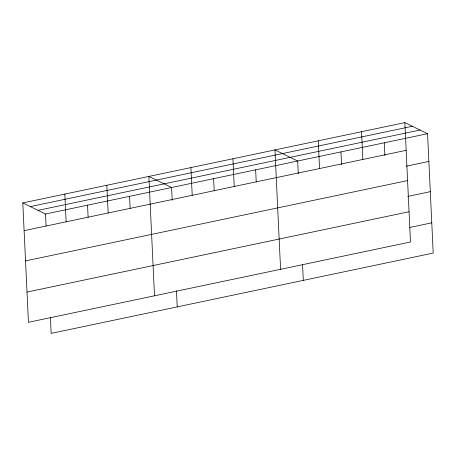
<?xml version="1.0" encoding="UTF-8"?>
<svg xmlns="http://www.w3.org/2000/svg" width="456" height="456" viewBox="0 0 456 456"><rect width="100%" height="100%" fill="white"/><g stroke="black" fill="none" stroke-linecap="round" stroke-linejoin="round"><path stroke-width="0.68" d="M404.848 122.613L410.48 241.988L28.432 322.301L22.8 202.926L404.848 122.613L427.568 133.699L433.2 253.074L51.152 333.387L50.388 317.211M30.295 206.585L412.349 126.272M38.025 210.358L420.073 130.04M22.8 202.926L45.52 214.012L427.568 133.699M24.105 230.65L406.159 150.337M406.199 166.189L428.879 161.424M25.536 260.895L407.584 180.582M407.624 196.433L430.304 191.668M27.001 292.057L409.055 211.744M409.779 227.453L431.775 222.824M384.271 142.802L384.875 155.599M361.551 131.716L362.856 159.44M340.974 151.905L341.578 164.701M318.254 140.819L319.559 168.538M298.275 173.804L297.671 161.008L274.951 149.921L280.582 269.291M302.539 264.201L303.303 280.377M255.651 169.843L256.221 181.927M232.925 158.756L234.236 186.475M213.625 178.678L214.195 190.762M190.904 167.591L192.21 195.31M172.203 200.304L171.599 187.513L148.878 176.426L154.504 295.796M176.466 290.706L177.224 306.882M129.572 196.348L130.142 208.432M106.852 185.261L108.157 212.98M87.546 205.177L88.116 217.261M64.826 194.096L66.131 221.815M45.52 214.012L46.09 226.096"/></g></svg>
